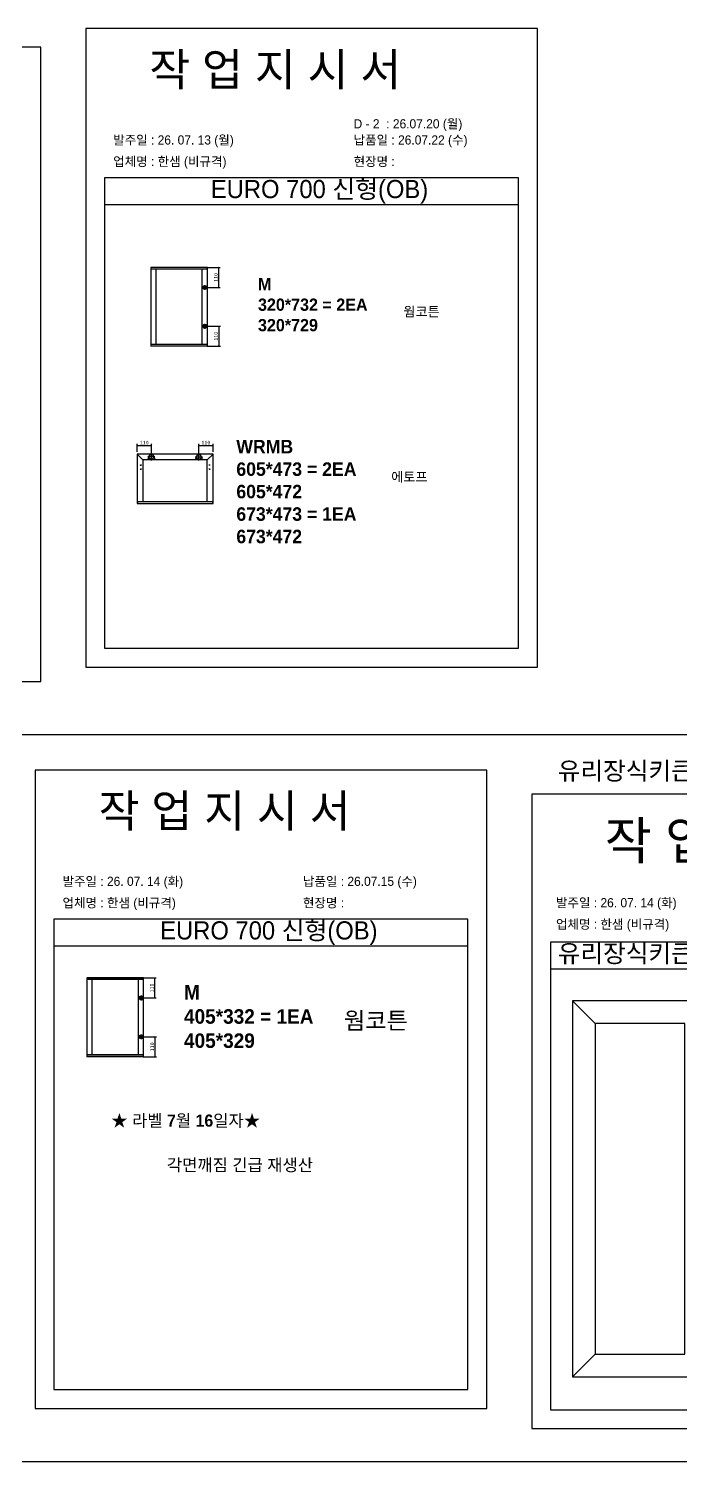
# Model space of a CAD drawing. Header units: millimetres. Extents: x -44117 to 256353, y -2095463 to 65325.
# Drawn here: x 120564 to 124897, y -1122029 to -1112496 of the extents above; entities that cross this region are included whole.
import ezdxf

# ---------------------------------------------------------------- set-up
doc = ezdxf.new("R2010")
doc.units = ezdxf.units.MM
doc.header["$LTSCALE"] = 10
doc.layers.add('Layer1', color=7, linetype='Continuous', lineweight=70)
doc.styles.add('MtX_Gulim', font='')
doc.styles.get('MtX_Gulim').set_extended_font_data('Gulim', bold=True)
doc.dimstyles.new('ISO-25', dxfattribs={"dimtxt": 2.5, "dimasz": 2.5, "dimexe": 1, "dimexo": 1, "dimtad": 1, "dimtxsty": 'Standard', "dimblk": 'ARCHTICK', "dimcen": 2.5, "dimadec": 0, "dimazin": 0, "dimtfac": 1, "dimtmove": 0, "dimatfit": 3, "dimfxl": 0, "dimarcsym": 0})

# ---------------------------------------------------------------- blocks, each defined once
blk = doc.blocks.new('_ArchTick')
at = {"color": 0, "linetype": 'ByBlock', "const_width": 0.15}
blk.add_lwpolyline([(-0.5, -0.5), (0.5, 0.5)], dxfattribs=at)
blk = doc.blocks.new('*D7826')
at = {"color": 0, "lineweight": -2}
for p, q in [((121751.4, -1114085.2), (121837.6, -1114085.2)), ((121827.6, -1114218.1), (121827.6, -1114085.2)), ((121751.4, -1114218.1), (121837.6, -1114218.1))]:
    blk.add_line(p, q, dxfattribs=at)
at = {"layer": 'Defpoints', "color": 0}
for p in [(121736.4, -1114085.2), (121827.6, -1114085.2), (121736.4, -1114218.1)]:
    blk.add_point(p, dxfattribs=at)
at = {"color": 0, "lineweight": -2, "xscale": 10, "yscale": 10, "zscale": 10}
for p, rotation in [((121827.6, -1114085.2), 90), ((121827.6, -1114218.1), 270)]:
    blk.add_blockref('_ArchTick', p, dxfattribs=dict(at, rotation=rotation))
at = {"color": 0, "insert": (121808.8, -1114151.6), "char_height": 25, "attachment_point": 5, "rotation": 90}
blk.add_mtext('110', dxfattribs=at)
blk = doc.blocks.new('*D7827')
at = {"color": 0, "lineweight": -2}
for p, q in [((121751.4, -1114476.7), (121839, -1114476.7)), ((121829, -1114476.7), (121829, -1114608.9)), ((121751.4, -1114608.9), (121839, -1114608.9))]:
    blk.add_line(p, q, dxfattribs=at)
at = {"layer": 'Defpoints', "color": 0}
for p in [(121736.4, -1114476.7), (121736.4, -1114608.9), (121829, -1114608.9)]:
    blk.add_point(p, dxfattribs=at)
at = {"color": 0, "lineweight": -2, "xscale": 10, "yscale": 10, "zscale": 10}
for p, rotation in [((121829, -1114476.7), 90), ((121829, -1114608.9), 270)]:
    blk.add_blockref('_ArchTick', p, dxfattribs=dict(at, rotation=rotation))
at = {"color": 0, "insert": (121810.3, -1114542.8), "char_height": 25, "attachment_point": 5, "rotation": 90}
blk.add_mtext('110', dxfattribs=at)
blk = doc.blocks.new('*D7828')
at = {"color": 0, "lineweight": -2}
for p, q in [((121285.8, -1115312.3), (121285.8, -1115259.4)), ((121285.8, -1115269.4), (121380.2, -1115269.4)), ((121380.2, -1115330.9), (121380.2, -1115259.4))]:
    blk.add_line(p, q, dxfattribs=at)
at = {"layer": 'Defpoints', "color": 0}
for p in [(121380.2, -1115269.4), (121285.8, -1115327.3), (121380.2, -1115345.9)]:
    blk.add_point(p, dxfattribs=at)
at = {"color": 0, "lineweight": -2, "xscale": 10, "yscale": 10, "zscale": 10, "rotation": 180}
blk.add_blockref('_ArchTick', (121285.8, -1115269.4), dxfattribs=at)
at = {"color": 0, "lineweight": -2, "xscale": 10, "yscale": 10, "zscale": 10}
blk.add_blockref('_ArchTick', (121380.2, -1115269.4), dxfattribs=at)
at = {"color": 0, "insert": (121333, -1115250.7), "char_height": 25, "attachment_point": 5}
blk.add_mtext('110', dxfattribs=at)
blk = doc.blocks.new('*D7829')
at = {"color": 0, "lineweight": -2}
for p, q in [((121695.5, -1115330.9), (121695.5, -1115259.4)), ((121695.5, -1115269.4), (121789.8, -1115269.4)), ((121789.8, -1115312.3), (121789.8, -1115259.4))]:
    blk.add_line(p, q, dxfattribs=at)
at = {"layer": 'Defpoints', "color": 0}
for p in [(121789.8, -1115269.4), (121695.5, -1115345.9), (121789.8, -1115327.3)]:
    blk.add_point(p, dxfattribs=at)
at = {"color": 0, "lineweight": -2, "xscale": 10, "yscale": 10, "zscale": 10, "rotation": 180}
blk.add_blockref('_ArchTick', (121695.5, -1115269.4), dxfattribs=at)
at = {"color": 0, "lineweight": -2, "xscale": 10, "yscale": 10, "zscale": 10}
blk.add_blockref('_ArchTick', (121789.8, -1115269.4), dxfattribs=at)
at = {"color": 0, "insert": (121742.6, -1115250.7), "char_height": 25, "attachment_point": 5}
blk.add_mtext('110', dxfattribs=at)
blk = doc.blocks.new('*D7853')
at = {"color": 0, "lineweight": -2}
for p, q in [((121326.1, -1118812.6), (121412.3, -1118812.6)), ((121402.3, -1118945.5), (121402.3, -1118812.6)), ((121326.1, -1118945.5), (121412.3, -1118945.5))]:
    blk.add_line(p, q, dxfattribs=at)
at = {"layer": 'Defpoints', "color": 0}
for p in [(121311.1, -1118812.6), (121402.3, -1118812.6), (121311.1, -1118945.5)]:
    blk.add_point(p, dxfattribs=at)
at = {"color": 0, "lineweight": -2, "xscale": 10, "yscale": 10, "zscale": 10}
for p, rotation in [((121402.3, -1118812.6), 90), ((121402.3, -1118945.5), 270)]:
    blk.add_blockref('_ArchTick', p, dxfattribs=dict(at, rotation=rotation))
at = {"color": 0, "insert": (121383.5, -1118879), "char_height": 25, "attachment_point": 5, "rotation": 90}
blk.add_mtext('110', dxfattribs=at)
blk = doc.blocks.new('*D7854')
at = {"color": 0, "lineweight": -2}
for p, q in [((121326.1, -1119204.1), (121413.7, -1119204.1)), ((121403.7, -1119204.1), (121403.7, -1119336.3)), ((121326.1, -1119336.3), (121413.7, -1119336.3))]:
    blk.add_line(p, q, dxfattribs=at)
at = {"layer": 'Defpoints', "color": 0}
for p in [(121311.1, -1119204.1), (121311.1, -1119336.3), (121403.7, -1119336.3)]:
    blk.add_point(p, dxfattribs=at)
at = {"color": 0, "lineweight": -2, "xscale": 10, "yscale": 10, "zscale": 10}
for p, rotation in [((121403.7, -1119204.1), 90), ((121403.7, -1119336.3), 270)]:
    blk.add_blockref('_ArchTick', p, dxfattribs=dict(at, rotation=rotation))
at = {"color": 0, "insert": (121385, -1119270.2), "char_height": 25, "attachment_point": 5, "rotation": 90}
blk.add_mtext('110', dxfattribs=at)

msp = doc.modelspace()

# ---------------------------------------------------------------- linework, layer by layer
for p, q in [((123822.02991, -1113488.70255), (121069.14889, -1113488.70255)), ((123822.02991, -1113667.46106), (121069.14889, -1113667.46106)), ((121375.59982, -1114085.5303), (121375.59982, -1114608.4941)), ((121752.65702, -1114086.20752), (121375.59982, -1114086.20752)), ((121752.65702, -1114096.44106), (121375.59982, -1114096.44106)), ((121752.28078, -1114085.15407), (121375.97605, -1114085.15407)), ((121409.08455, -1114095.68859), (121409.08455, -1114597.58335)), ((121718.79605, -1114597.58335), (121718.79605, -1114096.44106)), ((121750.77585, -1114096.44106), (121750.77585, -1114085.15407)), ((121752.65702, -1114608.4941), (121752.65702, -1114085.5303)), ((121752.65702, -1114597.58335), (121375.59982, -1114597.58335)), ((121752.65702, -1114607.81689), (121375.59982, -1114607.81689)), ((121752.28078, -1114608.87034), (121375.97605, -1114608.87034)), ((121377.48098, -1114608.87034), (121377.48098, -1114597.58335)), ((121750.77585, -1114597.58335), (121750.77585, -1114608.87034)), ((121285.37345, -1115327.29384), (121285.37345, -1115655.43015)), ((121323.90133, -1115365.82172), (121285.50024, -1115326.98773)), ((121789.8283, -1115326.86094), (121285.80635, -1115326.86094)), ((121323.90133, -1115365.82172), (121323.90133, -1115643.74192)), ((121751.73332, -1115365.82172), (121323.90133, -1115365.82172)), ((121403.79054, -1115345.90843), (121356.5655, -1115345.90843)), ((121364.16081, -1115354.56638), (121357.23445, -1115354.56638)), ((121360.69763, -1115351.1032), (121360.69763, -1115358.02956)), ((121380.17801, -1115369.52095), (121380.17801, -1115322.29591)), ((121403.12158, -1115354.56638), (121396.19522, -1115354.56638)), ((121399.6584, -1115351.1032), (121399.6584, -1115358.02956)), ((121671.84412, -1115345.90843), (121719.06917, -1115345.90843)), ((121679.43945, -1115354.56638), (121672.51309, -1115354.56638)), ((121675.97627, -1115351.1032), (121675.97627, -1115358.02956)), ((121695.45665, -1115369.52095), (121695.45665, -1115322.29591)), ((121718.40022, -1115354.56638), (121711.47386, -1115354.56638)), ((121714.93704, -1115351.1032), (121714.93704, -1115358.02956)), ((121751.73332, -1115365.82172), (121790.13441, -1115326.98773)), ((121751.73332, -1115642.87613), (121751.73332, -1115365.82172)), ((121790.2612, -1115655.43015), (121790.2612, -1115327.29384)), ((121304.85384, -1115399.58772), (121313.51179, -1115399.58772)), ((121304.85384, -1115427.29316), (121313.51179, -1115427.29316)), ((121309.18282, -1115395.25875), (121309.18282, -1115403.9167)), ((121309.18282, -1115422.96419), (121309.18282, -1115431.62214)), ((121770.78082, -1115399.58772), (121762.12287, -1115399.58772)), ((121770.78082, -1115427.29316), (121762.12287, -1115427.29316)), ((121766.45185, -1115395.25875), (121766.45185, -1115403.9167)), ((121766.45185, -1115422.96419), (121766.45185, -1115431.62214)), ((121285.37345, -1115642.87613), (121790.2612, -1115642.87613)), ((121285.37345, -1115654.65094), (121789.8283, -1115654.65094)), ((121285.80635, -1115655.86305), (121789.8283, -1115655.86305)), ((121287.53794, -1115642.87613), (121287.53794, -1115655.86305)), ((121788.09671, -1115655.86305), (121788.09671, -1115642.87613)), ((123485.15785, -1118421.31162), (120732.27683, -1118421.31162)), ((123485.15785, -1118600.07013), (120732.27683, -1118600.07013)), ((126769.30405, -1118575.33484), (124033.9697, -1118575.33484)), ((120950.30397, -1118812.92847), (120950.30397, -1119335.89226)), ((121327.36117, -1118813.60568), (120950.30397, -1118813.60568)), ((121326.98493, -1118812.55223), (120950.6802, -1118812.55223)), ((121325.48, -1118823.83922), (121325.48, -1118812.55223)), ((121327.36117, -1119335.89226), (121327.36117, -1118812.92847)), ((126769.30405, -1118752.95395), (124033.9697, -1118752.95395)), ((121327.36117, -1118823.83922), (120950.30397, -1118823.83922)), ((120983.7887, -1118823.08676), (120983.7887, -1119324.98152)), ((121293.5002, -1119324.98152), (121293.5002, -1118823.83922)), ((124330.55282, -1119115.75568), (124180.55282, -1118965.75568)), ((121327.36117, -1119324.98152), (120950.30397, -1119324.98152)), ((121327.36117, -1119335.21505), (120950.30397, -1119335.21505)), ((121326.98493, -1119336.2685), (120950.6802, -1119336.2685)), ((120952.18514, -1119336.2685), (120952.18514, -1119324.98152)), ((121325.48, -1119324.98152), (121325.48, -1119336.2685)), ((124330.55282, -1121315.75568), (124180.55282, -1121465.75568))]:
    msp.add_line(p, q)
at = {"color": 1}
for p, q in [((104196.73721, -1117192.16289), (196465.88407, -1117192.16289)), ((104196.73721, -1122028.71364), (196465.88407, -1122028.71364))]:
    msp.add_line(p, q, dxfattribs=at)
for points in [[(120944.01794, -1116743.59158), (123947.16087, -1116743.59158), (123947.16087, -1112496.28944), (120944.01794, -1112496.28944)], [(117661.34638, -1116840.54813), (120645.34749, -1116840.54813), (120645.34749, -1112620.31799), (117661.34638, -1112620.31799)], [(120607.14587, -1121676.20066), (123610.2888, -1121676.20066), (123610.2888, -1117428.89851), (120607.14587, -1117428.89851)], [(123909.63632, -1121809.47744), (126893.63743, -1121809.47744), (126893.63743, -1117589.2473), (123909.63632, -1117589.2473)], [(124180.55282, -1121465.75568), (125077.07393, -1121465.75568), (125077.07393, -1118965.75568), (124180.55282, -1118965.75568)], [(124330.55282, -1121315.75568), (124927.07393, -1121315.75568), (124927.07393, -1119115.75568), (124330.55282, -1119115.75568)]]:
    msp.add_lwpolyline(points, close=True)
for points in [[(121069.14889, -1113488.70255), (121069.14889, -1116618.46063), (123822.02991, -1116618.46063), (123822.02991, -1113488.70255)], [(120732.27683, -1118421.31162), (120732.27683, -1121551.0697), (123485.15785, -1121551.0697), (123485.15785, -1118421.31162)], [(124033.9697, -1118575.33484), (124033.9697, -1121685.14406), (126769.30405, -1121685.14406), (126769.30405, -1118575.33484)]]:
    msp.add_lwpolyline(points)
for centre, radius in [((121360.69763, -1115354.56638), 1.38527), ((121380.17801, -1115345.90843), 15.15141), ((121399.6584, -1115354.56638), 1.38527), ((121675.97627, -1115354.56638), 1.38527), ((121695.45665, -1115345.90843), 15.15141), ((121714.93704, -1115354.56638), 1.38527), ((121309.18282, -1115399.58772), 1.29869), ((121309.18282, -1115427.29316), 1.29869), ((121766.45185, -1115399.58772), 1.29869), ((121766.45185, -1115427.29316), 1.29869)]:
    msp.add_circle(centre, radius)
for centre, radius, start, end in [((121752.28078, -1114085.5303), 0.37623, 0, 90), ((121375.97605, -1114608.49411), 0.37623, 180, 270), ((121752.28078, -1114608.49411), 0.37623, 270, 0), ((121285.80635, -1115327.29384), 0.4329, 90, 180), ((121789.8283, -1115327.29384), 0.4329, 0, 90), ((121285.80635, -1115655.43015), 0.4329, 180, 270), ((121789.8283, -1115655.43015), 0.4329, 270, 0), ((121326.98493, -1118812.92847), 0.37623, 0, 90), ((120950.6802, -1119335.89227), 0.37623, 180, 270), ((121326.98493, -1119335.89227), 0.37623, 270, 0)]:
    msp.add_arc(centre, radius, start, end)
at = {"layer": 'Layer1'}
for p, q in [((121736.38473, -1114204.27658), (121736.38473, -1114232.00956)), ((121736.38473, -1114490.58007), (121736.38473, -1114462.84708)), ((121311.08888, -1118931.67474), (121311.08888, -1118959.40772)), ((121311.08888, -1119217.97823), (121311.08888, -1119190.24524))]:
    msp.add_line(p, q, dxfattribs=at)
for points in [[(121750.25123, -1114218.14307), (121722.51824, -1114218.14307)], [(121750.25123, -1114476.71357), (121722.51824, -1114476.71357)], [(121324.95538, -1118945.54123), (121297.22239, -1118945.54123)], [(121324.95538, -1119204.11174), (121297.22239, -1119204.11174)]]:
    msp.add_lwpolyline(points, close=True, dxfattribs=at)
for centre in [(121736.38473, -1114218.14307), (121736.38473, -1114476.71357), (121311.08888, -1118945.54123), (121311.08888, -1119204.11174)]:
    msp.add_circle(centre, 9.24433, dxfattribs=at)

# ---------------------------------------------------------------- texts
at = {"linetype": 'Continuous', "style": 'MtX_Gulim'}
for s, height, p in [('웜코튼', 64.141935, (123055.93574, -1114411.46279)), ('에토프', 64.141935, (122974.77792, -1115510.83024)), ('웜코튼', 113.196801, (122659.91628, -1119153.0369))]:
    msp.add_text(s, height=height, dxfattribs=at).set_placement(p)
at = {"color": 1, "linetype": 'Continuous', "style": 'MtX_Gulim'}
for s, p in [('★ 라벨 7월 16일자★', (121112.13947, -1119801.84273)), ('각면깨짐 긴급 재생산', (121482.94776, -1120097.18524))]:
    msp.add_text(s, height=80.8211778, dxfattribs=at).set_placement(p)
at = {"attachment_point": 1}
for s, width, gutter_width, heights, insert, char_height in [('{\\fGulim|b0|i0|c129|p50;작 업 지 시 서}', 5121.296952, 19.35592, [-241.32268], (121366.22428, -1112659.06642), 216.786284), ('{\\fGulim|b0|i0|c129|p50;\\C1;D - 2  : 26.07.20 (월)}', 5874.4321472, 22.20239, [62.32696], (122724.49911, -1113098.90254), 60.923356), ('\\pt11;{\\fGulim|b0|i0|c129|p50;발주일 : 26. 07. 13 (월)}', 5874.4321472, 22.20239, [61.28591], (121125.9662, -1113206.30105), 60.923356), ('{\\fGulim|b0|i0|c129|p50;납품일 : 26.07.22 (수)}', 5874.4321472, 22.20239, [62.32696], (122724.49911, -1113206.30105), 60.923356), ('{\\fGulim|b0|i0|c129|p50;업체명 : 한샘 (비규격)}', 5874.4321472, 22.20239, [64.14322], (121125.9662, -1113349.56183), 60.923356), ('{\\fGulim|b0|i0|c129|p50;현장명 : }', 5874.4321472, 22.20239, [-67.98106], (122724.49911, -1113349.56183), 60.923356), ('{\\fGulim|b0|i0|c129|p50;EURO 700 신형(OB)}', 2854.9003652, 10.79008, [-152.06689], (121775.33408, -1113502.99728), 120.848927), ('{\\f굴림|b1|i0|c129|p50;M\\P320*732 = 2EA\\P\\C1;320*729', 24729.7636046, 318.04667, [3896.04218], (122088.89408, -1114155.49817), 81.7834296), ('{\\f굴림|b1|i0|c129|p50;WRMB\\P605*473 = 2EA\\P\\C1;605*472\\P\\C256;673*473 = 1EA\\P\\C1;673*472}', 29239.4867307, 376.04571, [-690.98133], (121944.91583, -1115232.55366), 89.6639006), ('{\\fGulim|b0|i0|c129|p50;유리장식키큰장 AL도어 2242~2286}', 2836.7034314, 10.72131, [-133.98922], (124082.05081, -1117374.45923), 120.0786444), ('{\\fGulim|b0|i0|c129|p50;작 업 지 시 서}', 5121.296952, 19.35592, [-241.32268], (121029.35222, -1117591.6755), 216.786284), ('{\\fGulim|b0|i0|c129|p50;작 업 지 시 서}', 5874.4321472, 22.20239, [-276.81147], (124394.19299, -1117774.25983), 248.6667591), ('\\pt11;{\\fGulim|b0|i0|c129|p50;발주일 : 26. 07. 14 (화)}', 5874.4321472, 22.20239, [61.28591], (120789.09413, -1118138.91012), 60.923356), ('{\\fGulim|b0|i0|c129|p50;\\C1;납품일 : 26.07.15 (수)}', 5874.4321472, 22.20239, [62.32696], (122387.62705, -1118138.91012), 60.923356), ('{\\fGulim|b0|i0|c129|p50;업체명 : 한샘 (비규격)}', 5874.4321472, 22.20239, [64.14322], (120789.09413, -1118282.1709), 60.923356), ('{\\fGulim|b0|i0|c129|p50;현장명 : }', 5874.4321472, 22.20239, [-67.98106], (122387.62705, -1118282.1709), 60.923356), ('\\pt11;{\\fGulim|b0|i0|c129|p50;발주일 : 26. 07. 14 (화)}', 5874.4321472, 22.20239, [61.28591], (124070.15449, -1118281.23206), 60.923356), ('{\\fGulim|b0|i0|c129|p50;EURO 700 신형(OB)}', 2854.9003652, 10.79008, [-152.06689], (121438.46202, -1118435.60635), 120.848927), ('{\\fGulim|b0|i0|c129|p50;업체명 : 한샘 (비규격)}', 5874.4321472, 22.20239, [64.14322], (124070.15449, -1118424.49285), 60.923356), ('{\\fGulim|b0|i0|c129|p50;유리장식키큰장 AL도어 2242~2286}', 2836.7034314, 10.72131, [-133.98922], (124082.05081, -1118589.15753), 120.0786444), ('{\\f굴림|b1|i0|c129|p50;M\\P405*332 = 1EA\\P\\C1;405*329}', 29870.3813404, 384.15957, [4705.91905], (121596.88936, -1118859.22985), 96.6297351)]:
    msp.add_mtext_dynamic_manual_height_columns(s, width=width, gutter_width=gutter_width, heights=heights, dxfattribs=dict(at, insert=insert, char_height=char_height))

# ---------------------------------------------------------------- dimensions: what is measured, and where the dimension line sits
for base, p1, p2, picture, middle in [((121827.57233, -1114085.15407), (121736.38473, -1114218.14307), (121736.38473, -1114085.15407), '*D7826', (121808.82233, -1114151.64857)), ((121829.03081, -1114608.87034), (121736.38473, -1114476.71357), (121736.38473, -1114608.87034), '*D7827', (121810.28081, -1114542.79196)), ((121402.27649, -1118812.55223), (121311.08888, -1118945.54123), (121311.08888, -1118812.55223), '*D7853', (121383.52649, -1118879.04673)), ((121403.73496, -1119336.2685), (121311.08888, -1119204.11174), (121311.08888, -1119336.2685), '*D7854', (121384.98496, -1119270.19012))]:
    dim = msp.add_linear_dim(base=base, p1=p1, p2=p2, angle=90, text='110', dimstyle='ISO-25', override={"dimscale": 10, "dimasz": 1, "dimexo": 1.5, "dimtxsty": 'Standard'})
    dim.commit()
    dim.dimension.update_dxf_attribs({"geometry": picture, "text_midpoint": middle})
for base, p1, p2, picture, middle in [((121380.17802, -1115269.4007), (121285.80635, -1115327.29384), (121380.17802, -1115345.90843), '*D7828', (121332.99218, -1115250.6507)), ((121789.8283, -1115269.4007), (121695.45665, -1115345.90843), (121789.8283, -1115327.29384), '*D7829', (121742.64248, -1115250.6507))]:
    dim = msp.add_linear_dim(base=base, p1=p1, p2=p2, text='110', dimstyle='ISO-25', override={"dimscale": 10, "dimasz": 1, "dimexo": 1.5, "dimtxsty": 'Standard'})
    dim.commit()
    dim.dimension.update_dxf_attribs({"geometry": picture, "text_midpoint": middle})

doc.saveas('drawing.dxf')
